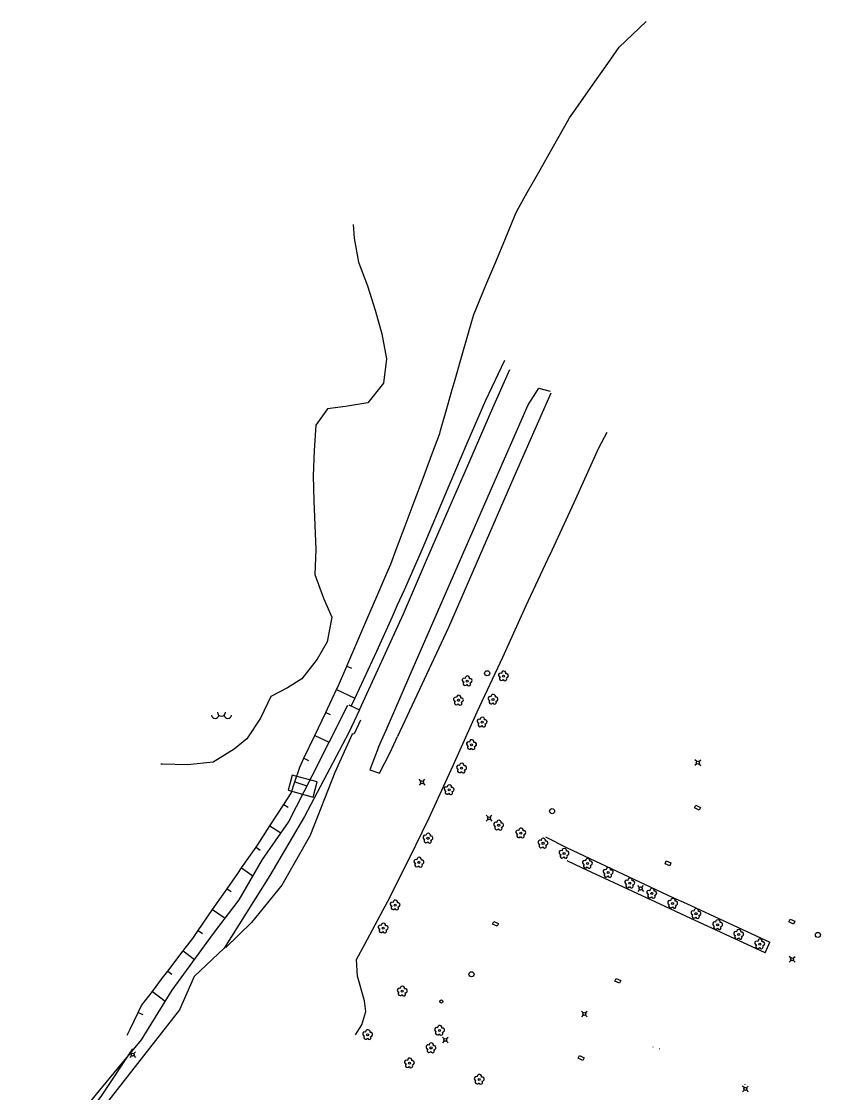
# Model space of a CAD drawing. Header units: metres. Extents: x 152530 to 152885, y 6408371 to 6408801.
# Drawn here: x 152727.2 to 152884.6, y 6408589.9 to 6408801.1 of the extents above; entities that cross this region are included whole.
import ezdxf

# ---------------------------------------------------------------- set-up
doc = ezdxf.new("R2010")
doc.units = ezdxf.units.M
for name, color, linetype in [('Bef_Trafikanordning_Vägvisning_o_Portaler', 7, 'Continuous'), ('M-BEF-BELYSNINGSSTOLPE', 7, 'Continuous'), ('M-BEF-BRUNNAR-INMÄTT', 7, 'Continuous'), ('M-BEF-BRUNNAR-VA', 7, 'Continuous'), ('M-BEF-BÄCK', 7, 'Continuous'), ('M-BEF-DIKE', 7, 'Continuous'), ('M-BEF-MARKLINJE', 7, 'Continuous'), ('M-BEF-SLÄNT', 7, 'Continuous'), ('M-BEF-TRÄD', 7, 'Continuous'), ('M-BEF-VÄGKANT', 7, 'Continuous'), ('M-BEF-VÄGMARKERING', 7, 'Continuous')]:
    doc.layers.add(name, color=color, linetype=linetype)
doc.styles.add('SNABB', font='iso8')

# ---------------------------------------------------------------- blocks, each defined once
blk = doc.blocks.new('PRI_T_RÄNNSTEN')
blk.add_lwpolyline([(-0.5, 0.3), (0.5, 0.3), (0.5, -0.3), (-0.5, -0.3)], close=True)
blk = doc.blocks.new('PRI_T_BRUNN')
blk.add_circle((0, 0), 0.3)
blk = doc.blocks.new('PRI_M_LÖVTRÄD')
blk.add_circle((0, 0), 0.2)
for centre, radius, start, end in [((-0.601762, 0.206006), 0.384732, 57.341651, 261.23001), ((0.047722, 0.56156), 0.443002, 345.022908, 184.096476), ((0.585988, 0.07036), 0.392534, 269.444378, 106.321877), ((-0.395828, -0.476108), 0.401424, 131.233971, 330.911027), ((0.306072, -0.564084), 0.367104, 196.976003, 41.224955)]:
    blk.add_arc(centre, radius, start, end)
blk = doc.blocks.new('PRI_M_BERG')
for centre, radius, start, end in [((-1.25, 0.43), 0.765, 192.2902, 347.7098), ((0, 0.87), 0.784, 180, 0), ((1.25, 0.43), 0.765, 192.2902, 347.7098)]:
    blk.add_arc(centre, radius, start, end)
blk = doc.blocks.new('PRI_L_BELYS')
for points in [[(-0.21, 0.21, 0), (-0.57, 0.57, 0)], [(0.21, 0.21, 0), (0.57, 0.57, 0)], [(-0.21, -0.21, 0), (-0.57, -0.57, 0)], [(0.21, -0.21, 0), (0.57, -0.57, 0)]]:
    blk.add_polyline3d(points)
blk.add_circle((0, 0), 0.3)
blk = doc.blocks.new('LÖVTRÄD')
blk.add_circle((0, 0), 0.2)
for centre, radius, start, end in [((-0.601762, 0.206006), 0.384732, 57.341651, 261.23001), ((0.047722, 0.56156), 0.443002, 345.022908, 184.096476), ((0.585988, 0.07036), 0.392534, 269.444378, 106.321877), ((-0.395828, -0.476108), 0.401424, 131.233971, 330.911027), ((0.306072, -0.564084), 0.367104, 196.976003, 41.224955)]:
    blk.add_arc(centre, radius, start, end)
blk = doc.blocks.new('BRUNN')
at = {"linetype": 'Continuous'}
blk.add_circle((0, 0), 0.5, dxfattribs=at)

msp = doc.modelspace()

# ---------------------------------------------------------------- linework, layer by layer
at = {"layer": 'Bef_Trafikanordning_Vägvisning_o_Portaler'}
for p, q in [((152851.59, 6408599.13, -70.12), (152851.59, 6408599.14, -70.12)), ((152851.59, 6408599.13, -70.12), (152851.6, 6408599.12, -70.12)), ((152851.59, 6408599.13, -70.12), (152851.59, 6408599.13, -70.12)), ((152851.6, 6408599.13, -70.12), (152851.6, 6408599.13, -70.12)), ((152852.85, 6408598.74, -70.12), (152852.84, 6408598.74, -70.12)), ((152852.85, 6408598.74, -70.12), (152852.85, 6408598.75, -70.12)), ((152852.85, 6408598.74, -70.12), (152852.86, 6408598.75, -70.12)), ((152852.85, 6408598.74, -70.12), (152852.85, 6408598.74, -70.12)), ((152869.67, 6408591.68, -70.12), (152869.67, 6408591.68, -70.12)), ((152869.67, 6408591.67, -70.12), (152869.67, 6408591.67, -70.12)), ((152869.67, 6408591.67, -70.12), (152869.68, 6408591.67, -70.12)), ((152869.68, 6408591.68, -70.12), (152869.68, 6408591.68, -70.12))]:
    msp.add_line(p, q, dxfattribs=at)
for centre in [(152851.59, 6408599.13, -70.12), (152852.85, 6408598.74, -70.12), (152869.67, 6408591.68, -70.12)]:
    msp.add_circle(centre, 0.00286, dxfattribs=at)
at = {"layer": 'M-BEF-BÄCK', "lineweight": -3}
msp.add_polyline3d([(152727.24, 6408568.87, 72.55), (152734.43, 6408577.88, 72.36), (152743.05, 6408589.52, 72.13), (152749.17, 6408598.71, 71.71)], dxfattribs=at)
at = {"layer": 'M-BEF-DIKE', "flags": 128}
msp.add_lwpolyline([(152822.34, 6408734.32), (152818.6, 6408726.45), (152814.95, 6408717.97), (152810.49, 6408707.45), (152806.15, 6408697.17), (152802.61, 6408689.08), (152801.24, 6408686.14), (152800.24, 6408683.84), (152797.12, 6408677.03), (152792.89, 6408667.8), (152792.19, 6408666.27)], dxfattribs=at)
at = {"layer": 'M-BEF-MARKLINJE', "lineweight": -3, "elevation": 74.98}
msp.add_lwpolyline([(152792.53, 6408761.13), (152792.77, 6408758.39), (152793.62, 6408753.68), (152795.38, 6408749.02), (152796.89, 6408744.24), (152798.17, 6408739.58), (152799.09, 6408734.65), (152798.51, 6408729.85), (152795.47, 6408725.98), (152791.08, 6408725.26), (152787.48, 6408724.82), (152785.18, 6408721.59), (152784.86, 6408716.62), (152784.69, 6408711.6), (152784.79, 6408706.71), (152785.03, 6408701.88), (152785.2, 6408697.11), (152785.04, 6408692.15), (152786.69, 6408687.52), (152788.36, 6408683.76), (152787.47, 6408678.88), (152785.5, 6408675.47), (152782.43, 6408671.65), (152779.62, 6408669.84), (152776.32, 6408668.11), (152774.3, 6408663.85), (152771.62, 6408659.79), (152769.14, 6408657.78), (152764.98, 6408655.21), (152759.97, 6408654.67), (152755.04, 6408654.84), (152754.68, 6408654.84)], dxfattribs=at)
at = {"layer": 'M-BEF-SLÄNT', "lineweight": -3}
for points, elevation in [([(152748.04, 6408601.44), (152748.62, 6408602.62), (152750.24, 6408605.93), (152750.89, 6408607.26), (152753.02, 6408610.06), (152755.04, 6408612.72), (152756.05, 6408614.04), (152759.08, 6408618.02), (152759.47, 6408618.54), (152760.97, 6408620.5), (152762.04, 6408622.04), (152764.88, 6408626.16), (152767.73, 6408630.27), (152769.82, 6408633.29), (152770.58, 6408634.38), (152773.44, 6408638.48), (152773.83, 6408639.04), (152776.18, 6408642.66), (152778.91, 6408646.85), (152780.38, 6408649.12), (152781.08, 6408651.3), (152782.03, 6408654.25), (152782.85, 6408655.97), (152785, 6408660.48), (152787.15, 6408665), (152787.5, 6408665.74), (152789.3, 6408669.51), (152789.47, 6408669.88), (152791.29, 6408674.1), (152793.27, 6408678.69), (152795.25, 6408683.28), (152797.23, 6408687.87), (152799.21, 6408692.46), (152799.95, 6408694.18), (152801.05, 6408697.11), (152802.81, 6408701.79), (152804.56, 6408706.47), (152806.32, 6408711.15), (152808.07, 6408715.84), (152809.61, 6408719.94), (152809.78, 6408720.53), (152811.16, 6408725.34), (152812.08, 6408728.59), (152812.53, 6408730.15), (152813.9, 6408734.96), (152815.27, 6408739.77), (152815.92, 6408742.04), (152816.3, 6408743.38), (152816.78, 6408744.53), (152818.7, 6408749.14), (152820.62, 6408753.76), (152822.54, 6408758.38), (152824.46, 6408762.99), (152824.77, 6408763.74), (152826.84, 6408767.39), (152829.3, 6408771.74), (152831.76, 6408776.09), (152834.22, 6408780.45), (152835.17, 6408782.12), (152835.81, 6408783.04), (152836.93, 6408784.64), (152839.81, 6408788.73), (152842.68, 6408792.82), (152844.94, 6408796.04), (152847.56, 6408798.55), (152850.24, 6408801.11)], 72.88), ([(152791.29, 6408674.1), (152792.21, 6408673.7)], 73.48), ([(152789.3, 6408669.51), (152792.89, 6408667.8)], 73.51), ([(152787.15, 6408665), (152788.05, 6408664.57)], 73.43), ([(152785, 6408660.48), (152787.85, 6408659.13)], 73.36), ([(152782.85, 6408655.97), (152783.75, 6408655.54)], 73.28), ([(152781.08, 6408651.3), (152783.46, 6408650.54)], 73.19), ([(152778.91, 6408646.85), (152779.74, 6408646.31)], 73.18), ([(152776.18, 6408642.66), (152778.33, 6408641.26)], 73.26), ([(152773.44, 6408638.48), (152774.26, 6408637.9)], 73.34), ([(152770.58, 6408634.38), (152772.82, 6408632.81)], 73.44), ([(152767.73, 6408630.27), (152768.55, 6408629.7)], 73.46), ([(152764.88, 6408626.16), (152767.33, 6408624.46)], 73.45), ([(152762.04, 6408622.04), (152762.86, 6408621.48)], 73.44), ([(152759.08, 6408618.02), (152761.29, 6408616.33)], 73.48), ([(152756.05, 6408614.04), (152756.84, 6408613.43)], 73.53), ([(152753.02, 6408610.06), (152755.56, 6408608.13)], 73.59), ([(152750.24, 6408605.93), (152751.14, 6408605.49)], 73.46)]:
    msp.add_lwpolyline(points, dxfattribs=dict(at, elevation=elevation))
msp.add_lwpolyline([(152779.76, 6408649.67), (152784.68, 6408648.33), (152785.49, 6408651.3), (152780.57, 6408652.64)], close=True, dxfattribs=at)
at = {"layer": 'M-BEF-VÄGKANT'}
for points in [[(152791.71, 6408666.5), (152793.82, 6408665.51), (152797.51, 6408673.51), (152802.47, 6408684.45), (152807.02, 6408694.97), (152811.44, 6408705.21), (152815.12, 6408713.64), (152820.07, 6408725.03), (152823.43, 6408732.52)], [(152799.04, 6408661.54), (152804.38, 6408673.82), (152814.13, 6408696.15), (152819.62, 6408708.64), (152827.02, 6408725.61), (152829.11, 6408728.9), (152831.34, 6408728.3)], [(152831.46, 6408727.87), (152824.17, 6408711.32), (152811.31, 6408681.7), (152801.3, 6408660.25)], [(152808.57, 6408646.55), (152812.27, 6408654.55), (152816.96, 6408665.14), (152822.01, 6408675.88), (152826.61, 6408686.09), (152831.36, 6408696.18), (152831.36, 6408696.14), (152836.05, 6408706.37), (152840.95, 6408717.11), (152842.56, 6408720.21)], [(152730.24, 6408572.17), (152737.23, 6408583.86), (152742.01, 6408589.78), (152750.88, 6408600.52), (152756.89, 6408610.3), (152765.03, 6408621.46), (152770.14, 6408628.12), (152774.68, 6408636.06), (152779.83, 6408643.41), (152784.48, 6408652.54), (152787.86, 6408659.14), (152791.52, 6408666.45)], [(152730.24, 6408572.17), (152737.23, 6408583.86), (152742.01, 6408589.78), (152750.88, 6408600.52), (152756.89, 6408610.3), (152765.03, 6408621.46), (152770.14, 6408628.12), (152774.68, 6408636.06), (152779.83, 6408643.41), (152784.48, 6408652.54), (152787.86, 6408659.14), (152791.52, 6408666.45)], [(152793.82, 6408665.51), (152791.68, 6408661.06), (152782.95, 6408644.49), (152776.18, 6408632.85)], [(152791.68, 6408661.06), (152782.95, 6408644.49), (152776.18, 6408632.85), (152767.16, 6408618.59), (152761.26, 6408613.01), (152758.38, 6408606.4)], [(152797.53, 6408658.18), (152799.04, 6408661.54)], [(152799.85, 6408657.12), (152801.3, 6408660.25)], [(152797.53, 6408658.18), (152795.84, 6408653.71), (152797.72, 6408653.05), (152799.85, 6408657.12)], [(152793.05, 6408601.47), (152794.27, 6408603.46), (152795.06, 6408606.11), (152794.81, 6408608.17), (152793.39, 6408613.06), (152793.19, 6408616.36), (152794.84, 6408619.34), (152799.41, 6408627.83), (152803.58, 6408636.15), (152807.52, 6408644.26), (152811.11, 6408652.15)], [(152767.16, 6408618.59), (152761.26, 6408613.01)], [(152758.38, 6408606.4), (152738.98, 6408581.66)]]:
    msp.add_lwpolyline(points, dxfattribs=at)
at = {"layer": 'M-BEF-VÄGKANT', "lineweight": -3}
for points in [[(152830.46, 6408640.5), (152834.59, 6408638.4), (152834.68, 6408638.36), (152855.53, 6408628.58), (152858.18, 6408627.35), (152874.61, 6408619.72)], [(152873.68, 6408617.65), (152858.06, 6408624.89), (152854.01, 6408626.77), (152837.58, 6408634.42), (152834.68, 6408635.74)], [(152873.68, 6408617.65), (152874.61, 6408619.72)]]:
    msp.add_lwpolyline(points, dxfattribs=at)
at = {"layer": 'M-BEF-VÄGMARKERING'}
for points in [[(152793.97, 6408663.5), (152792.77, 6408660.79), (152792.27, 6408660.75)], [(152792.39, 6408660.73), (152788.92, 6408653.15), (152784.15, 6408640.96), (152784.14, 6408640.91), (152778.49, 6408631.01), (152772.56, 6408623.6), (152767.47, 6408618.72), (152767.29, 6408618.79)]]:
    msp.add_lwpolyline(points, dxfattribs=at)

# ---------------------------------------------------------------- block references
at = {"layer": 'M-BEF-BELYSNINGSSTOLPE', "lineweight": -3}
for p in [(152860.42, 6408655.1, 70.22), (152806.11, 6408651.26), (152819.32, 6408644.17), (152849.16, 6408630.32, 70.18), (152878.99, 6408616.39, 69.61), (152838.06, 6408605.62, 69.99), (152810.69, 6408600.5), (152749.13, 6408597.61, 72.01), (152869.79, 6408590.85, 69.5)]:
    msp.add_blockref('PRI_L_BELYS', p, dxfattribs=at)
at = {"layer": 'M-BEF-BRUNNAR-INMÄTT'}
for p in [(152818.94, 6408672.72), (152831.72, 6408645.56), (152884.08, 6408621.17), (152815.86, 6408613.42)]:
    msp.add_blockref('BRUNN', p, dxfattribs=at)
at = {"layer": 'M-BEF-BRUNNAR-VA', "lineweight": -3}
for p, rotation in [((152860.36, 6408646.27, 70.13), 332.612898277446), ((152854.55, 6408635.27, 69.99), 156.4738965260896), ((152878.93, 6408623.81, 69.57), 153.4948958592097), ((152820.57, 6408623.35, 70.46), 155.8440028204522), ((152844.69, 6408612.13, 69.94), 156.0148941534859), ((152837.46, 6408596.94, 69.87), 333.9899002726138)]:
    msp.add_blockref('PRI_T_RÄNNSTEN', p, dxfattribs=dict(at, rotation=rotation))
msp.add_blockref('PRI_T_BRUNN', (152809.93, 6408608.06, 70.46), dxfattribs=at)
at = {"layer": 'M-BEF-MARKLINJE', "lineweight": -3}
for name, p in [('PRI_M_LÖVTRÄD', (152822.14, 6408672.16, 71.44)), ('PRI_M_LÖVTRÄD', (152815.01, 6408671.18, 71.98)), ('PRI_M_LÖVTRÄD', (152813.29, 6408667.39, 71.91)), ('PRI_M_LÖVTRÄD', (152820.09, 6408667.56, 71.46)), ('PRI_M_BERG', (152766.63, 6408664.17, 75.53)), ('PRI_M_LÖVTRÄD', (152817.95, 6408663.07, 71.49)), ('PRI_M_LÖVTRÄD', (152815.85, 6408658.62, 71.51)), ('PRI_M_LÖVTRÄD', (152813.91, 6408654.02, 71.44)), ('PRI_M_LÖVTRÄD', (152838.69, 6408635.24, 70.48)), ('PRI_M_LÖVTRÄD', (152842.77, 6408633.46, 70.27)), ('PRI_M_LÖVTRÄD', (152847.03, 6408631.36, 70.15)), ('PRI_M_LÖVTRÄD', (152851.36, 6408629.36, 70.01)), ('PRI_M_LÖVTRÄD', (152855.46, 6408627.36, 70.06)), ('PRI_M_LÖVTRÄD', (152860.06, 6408625.36, 69.92)), ('PRI_M_LÖVTRÄD', (152864.32, 6408623.16, 69.83)), ('PRI_M_LÖVTRÄD', (152868.46, 6408621.25, 69.76)), ('PRI_M_LÖVTRÄD', (152872.61, 6408619.38, 69.78)), ('PRI_M_LÖVTRÄD', (152802.22, 6408610.09, 70.67))]:
    msp.add_blockref(name, p, dxfattribs=at)
at = {"layer": 'M-BEF-TRÄD'}
for p in [(152815.87, 6408658.62), (152811.46, 6408649.75), (152821.21, 6408642.77), (152807.29, 6408640.21), (152825.58, 6408641.22), (152829.94, 6408639.22), (152834.08, 6408637.2), (152805.51, 6408635.47), (152800.83, 6408627.05), (152798.47, 6408622.5), (152809.57, 6408602.36), (152807.89, 6408598.91), (152803.63, 6408595.93), (152817.38, 6408592.71)]:
    msp.add_blockref('LÖVTRÄD', p, dxfattribs=at)
at = {"layer": 'M-BEF-TRÄD', "color": 13}
msp.add_blockref('LÖVTRÄD', (152795.41, 6408601.5), dxfattribs=at)

# ---------------------------------------------------------------- texts
at = {"layer": 'Bef_Trafikanordning_Vägvisning_o_Portaler', "style": 'SNABB', "flags": 1}
for p, rotation in [((152851.59, 6408599.13, -70.12), 251.5921), ((152852.85, 6408598.74, -70.12), 251.5921), ((152869.67, 6408591.68, -70.12), 71.5921)]:
    msp.add_attdef('STOLPE/BRUNN,NUMMER', p, '', height=0.00952, rotation=rotation, dxfattribs=at)

doc.saveas('drawing.dxf')
